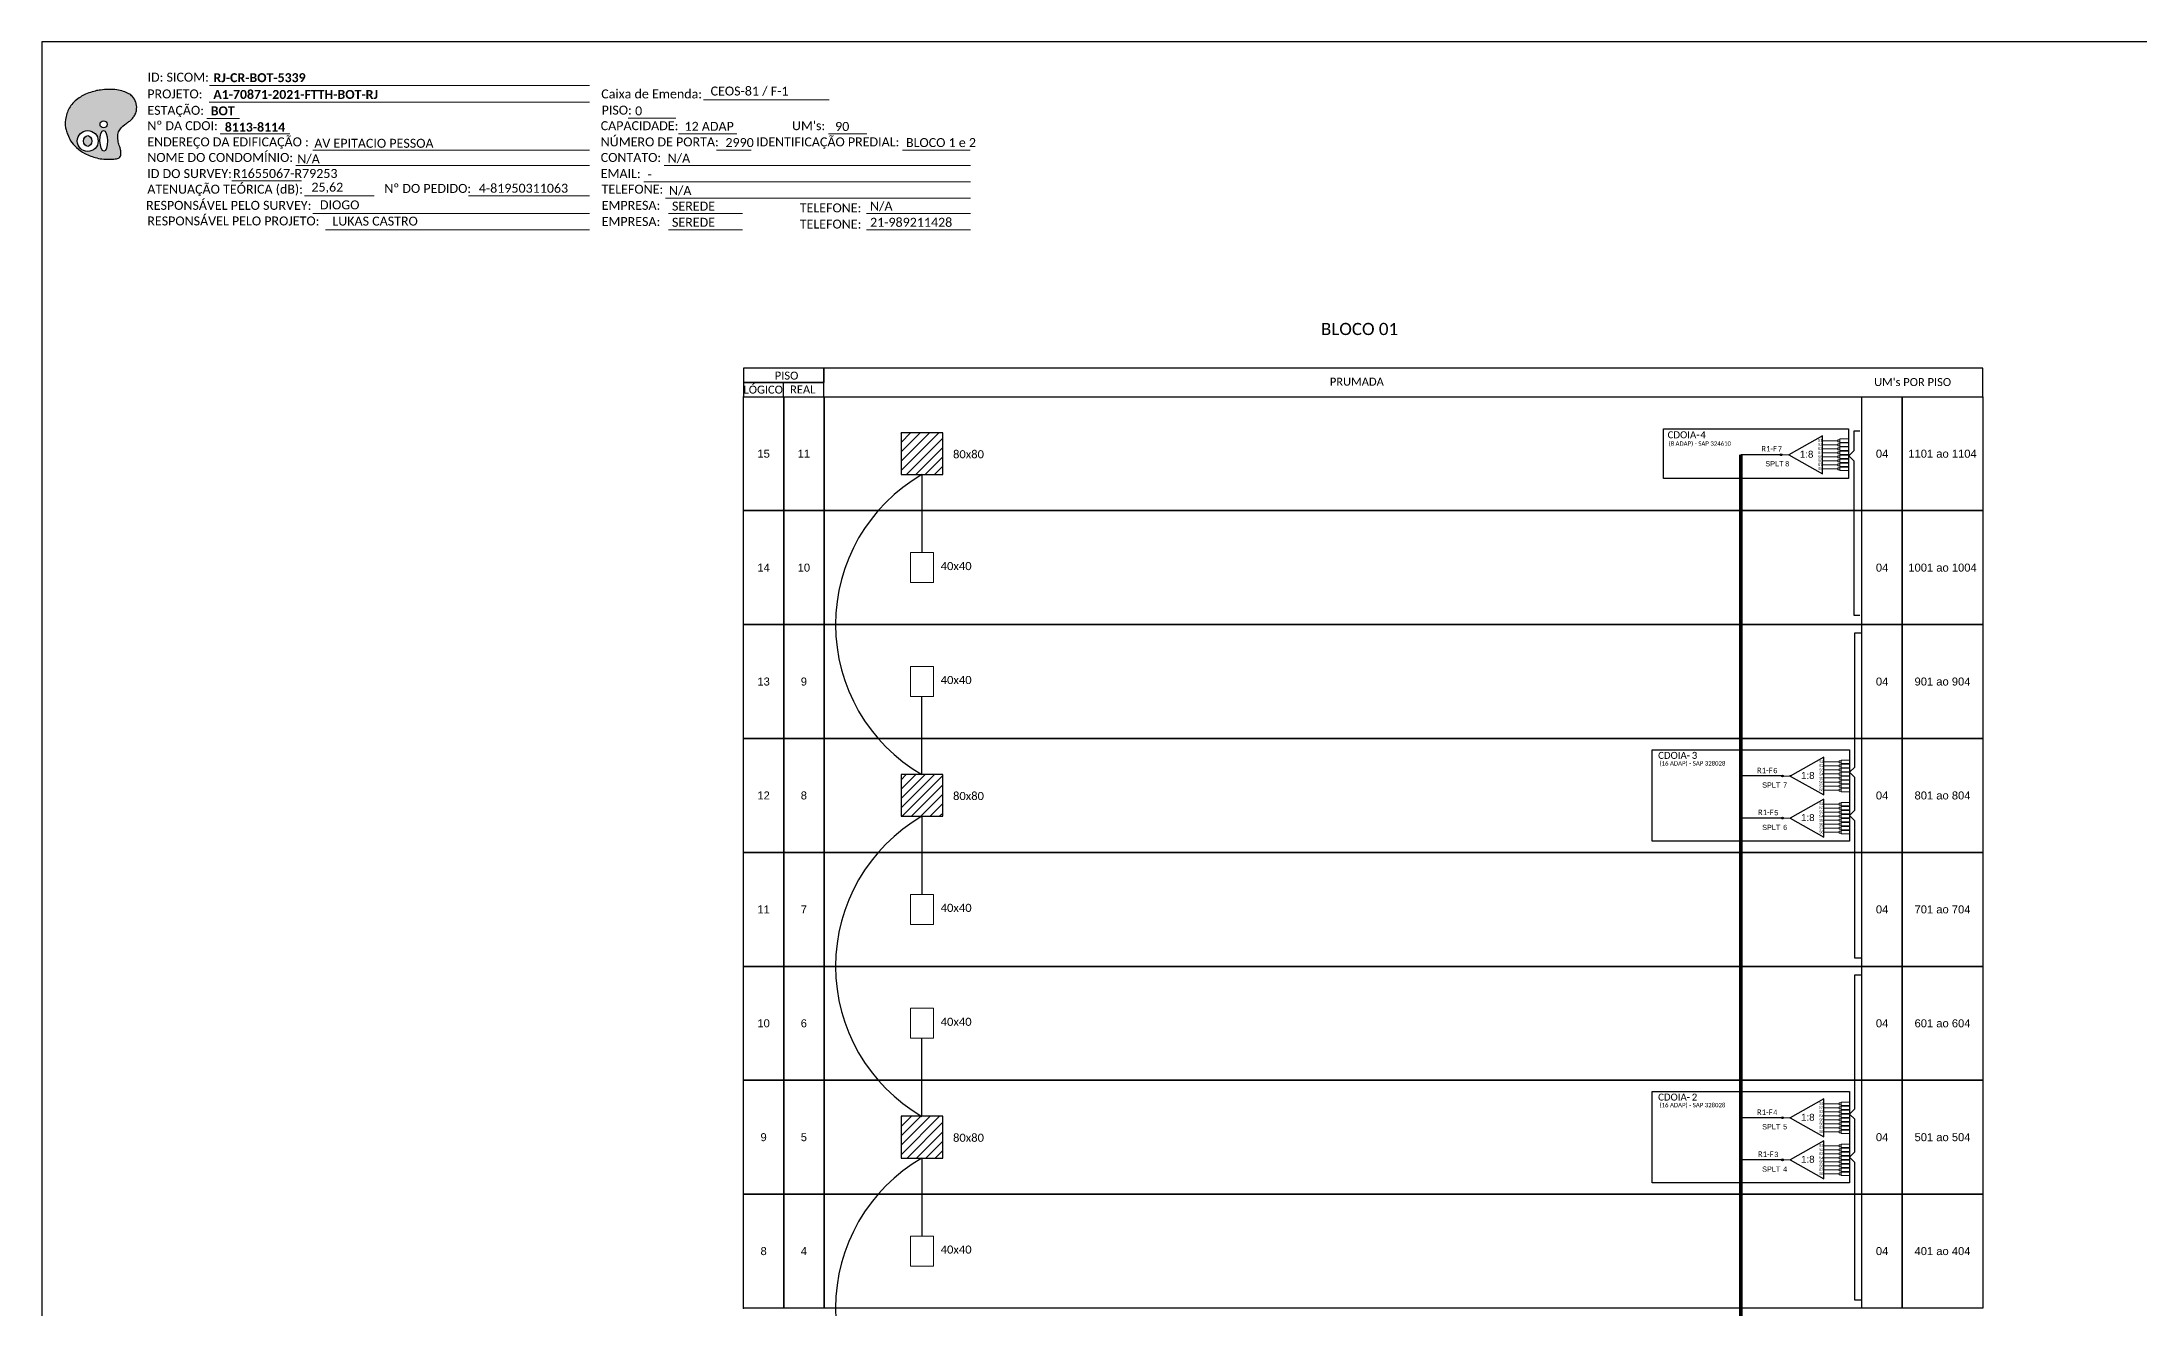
# Model space of a CAD drawing. Extents: x -89 to 1632, y 705 to 1299.
# Drawn here: x 793.9 to 1213.2, y 1045.8 to 1299 of the extents above; entities that cross this region are included whole.
import ezdxf
from ezdxf.enums import TextEntityAlignment as Align

# ---------------------------------------------------------------- set-up
doc = ezdxf.new("R2010")
doc.units = 0
doc.styles.add('ARIAL', font='arial.ttf')
doc.styles.add('WMF-Calibri0', font='calibri.ttf')
doc.styles.add('WMF-Calibri1', font='calibrib.ttf')
pattern_1 = [(45, (180.4302, 366.2309), (-0.9370702, 0.9370702), [])]

# ---------------------------------------------------------------- blocks, each defined once
blk = doc.blocks.new('SPLT_1-8_SC-APC')
at = {"color": 1}
blk.add_lwpolyline([(-7.37, -2.1), (-17.04, -7.55), (-7.37, -13), (-7.37, -2.1)], dxfattribs=at)
at = {"color": 3, "lineweight": 0}
for points in [[(-2.99, -3.51), (-7.37, -3.51)], [(-7.37, -4.66), (-2.99, -4.66)], [(-7.37, -5.82), (-2.99, -5.82)], [(-2.41, -3.02), (-2.41, -4)], [(-2.41, -3.02), (0, -3.02)], [(-2.41, -4), (0, -4)], [(-2.41, -4.17), (-2.41, -5.16)], [(-2.41, -4.17), (0, -4.17)], [(-2.41, -5.16), (0, -5.16)], [(-2.41, -5.32), (-2.41, -6.31)], [(-2.41, -5.32), (0, -5.32)], [(-7.37, -6.97), (-2.99, -6.97)], [(-7.37, -8.12), (-2.99, -8.12)], [(-7.37, -9.28), (-2.99, -9.28)], [(-7.37, -10.43), (-2.99, -10.43)], [(-7.37, -11.58), (-2.99, -11.58)], [(-2.41, -6.31), (0, -6.31)], [(-2.41, -6.48), (-2.41, -7.46)], [(-2.41, -6.48), (0, -6.48)], [(-2.41, -7.46), (0, -7.46)], [(-2.41, -7.63), (-2.41, -8.62)], [(-2.41, -7.63), (0, -7.63)], [(-2.41, -8.62), (0, -8.62)], [(-2.41, -8.78), (-2.41, -9.77)], [(-2.41, -8.78), (0, -8.78)], [(-2.41, -9.77), (0, -9.77)], [(-2.41, -9.94), (-2.41, -10.92)], [(-2.41, -9.94), (0, -9.94)], [(-2.41, -10.92), (0, -10.92)], [(-2.41, -11.09), (-2.41, -12.08)], [(-2.41, -11.09), (0, -11.09)], [(-2.41, -12.08), (0, -12.08)]]:
    blk.add_lwpolyline(points, dxfattribs=at)
for points in [[(-2.99, -3.22), (-2.41, -3.22), (-2.41, -3.8), (-2.99, -3.8)], [(-2.99, -4.38), (-2.41, -4.38), (-2.41, -4.95), (-2.99, -4.95)], [(-2.99, -5.53), (-2.41, -5.53), (-2.41, -6.1), (-2.99, -6.1)], [(-2.99, -6.68), (-2.41, -6.68), (-2.41, -7.26), (-2.99, -7.26)], [(-2.99, -7.84), (-2.41, -7.84), (-2.41, -8.41), (-2.99, -8.41)], [(-2.99, -8.99), (-2.41, -8.99), (-2.41, -9.56), (-2.99, -9.56)], [(-2.99, -10.14), (-2.41, -10.14), (-2.41, -10.72), (-2.99, -10.72)], [(-2.99, -11.3), (-2.41, -11.3), (-2.41, -11.87), (-2.99, -11.87)]]:
    blk.add_lwpolyline(points, close=True, dxfattribs=at)
at = {"color": 1, "lineweight": 0}
blk.add_lwpolyline([(-17.04, -7.55), (-19.26, -7.55)], dxfattribs=at)
at = {"color": 1, "style": 'ARIAL'}
for s, height, p in [('S1', 0.75, (-8.74, -3.78)), ('S2', 0.75, (-8.74, -4.97)), ('S3', 0.75, (-8.74, -6.18)), ('1:8', 2, (-13.91, -8.4)), ('S4', 0.75, (-8.74, -7.36)), ('S5', 0.75, (-8.74, -8.57)), ('S6', 0.75, (-8.74, -9.69)), ('S7', 0.75, (-8.74, -10.78)), ('S8', 0.75, (-8.74, -11.9))]:
    blk.add_text(s, height=height, dxfattribs=at).set_placement(p)
blk = doc.blocks.new('OI')
h = blk.add_hatch(color=40)
edge = h.paths.add_edge_path()
edge.add_spline(control_points=[(4.35, -0.67), (3.92, -0.99), (3.26, -1.5), (2.81, -2.59), (2.9, -3.5), (3.06, -4.27), (3.31, -4.85), (3.37, -5.39), (3.4, -5.88), (3.2, -6.4), (2.54, -6.61), (1.65, -6.63), (0.55, -6.67), (-0.56, -6.42), (-1.61, -6.14), (-2.77, -5.61), (-3.92, -4.77), (-4.89, -3.7), (-5.34, -2.65), (-5.6, -1.94), (-5.85, -0.96), (-5.71, 0.47), (-5.1, 2.02), (-4.14, 3.02), (-3.3, 3.61), (-2.37, 4.16), (-1.36, 4.44), (-0.56, 4.7), (0.79, 4.85), (2.24, 4.97), (3.79, 4.57), (4.67, 4.21), (5.44, 3.65), (5.76, 2.99), (6.03, 2.21), (6.01, 1.46), (5.72, 0.64), (5.31, 0.08), (4.88, -0.38), (4.51, -0.55), (4.35, -0.67)], knot_values=[0, 0, 0, 0, 1.60434, 2.417191, 3.427595, 4.282808, 4.776746, 5.304182, 5.888771, 6.258406, 6.858137, 7.79129, 8.986195, 10.124242, 11.187857, 12.242908, 13.953784, 15.414161, 16.515391, 17.349188, 17.675853, 19.552021, 21.515531, 22.568638, 23.63245, 24.621084, 25.782718, 26.745347, 27.142653, 29.870543, 31.004649, 31.921532, 32.709589, 33.801391, 34.042471, 35.192333, 35.971461, 36.628871, 37.254359, 37.836911, 37.836911, 37.836911, 37.836911], degree=3, periodic=0)
h.paths.add_polyline_path([(1.13, -0.87, -1), (-0.04, -0.87, -1)], flags=16)
edge = h.paths.add_edge_path(flags=16)
edge.add_ellipse((0.56, -3.59), major_axis=(-0.02, 1.71), ratio=0.361305, start_angle=0, end_angle=360)
h.paths.add_polyline_path([(-0.36, -3.62, -1), (-3.8, -3.62, -1)], flags=16)
edge = h.paths.add_edge_path(flags=0)
edge.add_ellipse((-2.08, -3.62), major_axis=(0, 0.885), ratio=0.758294, start_angle=0, end_angle=360)
at = {"color": 40}
for centre, radius in [((-2.08, -3.62), 1.72), ((0.54, -0.87), 0.587)]:
    blk.add_circle(centre, radius, dxfattribs=at)
blk.add_ellipse((-2.08, -3.62), major_axis=(0, 0.885), ratio=0.758294, start_param=-3.141592653589792, end_param=3.141592653589792, dxfattribs=at)
blk.add_ellipse((0.56, -3.59), major_axis=(-0.02, 1.71), ratio=0.361305, dxfattribs=at)
at = {"color": 40, "start_tangent": (-0.800898, -0.598801), "end_tangent": (-0.800898, -0.598801)}
blk.add_spline([(4.35, -0.67), (3.2, -1.78), (2.9, -2.54), (2.92, -3.55), (3.12, -4.38), (3.28, -4.85), (3.37, -5.37), (3.35, -5.95), (3.2, -6.29), (2.66, -6.55), (1.73, -6.63), (0.54, -6.62), (-0.58, -6.41), (-1.6, -6.11), (-2.56, -5.67), (-3.95, -4.67), (-4.89, -3.56), (-5.37, -2.56), (-5.64, -1.78), (-5.72, -1.46), (-5.63, 0.42), (-4.84, 2.22), (-4.13, 2.99), (-3.27, 3.62), (-2.4, 4.09), (-1.3, 4.47), (-0.37, 4.72), (0.02, 4.77), (2.75, 4.8), (3.85, 4.53), (4.69, 4.16), (5.31, 3.68), (5.85, 2.73), (5.93, 2.5), (5.94, 1.35), (5.67, 0.62), (5.29, 0.08), (4.84, -0.36), (4.35, -0.67)], degree=3, dxfattribs=at)
blk = doc.blocks.new('CARIMBO')
at = {"color": 7, "lineweight": 0}
for points in [[(134.48, -16.3), (159.61, -16.3)], [(35.15, -20.06), (41.7, -20.06)], [(35.66, -16.79), (111.64, -16.79)], [(119.43, -20.02), (128.92, -20.02)], [(37.81, -23.14), (51.75, -23.14)], [(129.48, -23.14), (141.1, -23.14)], [(159.42, -23.14), (167.09, -23.14)], [(56.38, -26.37), (111.64, -26.37)], [(137.07, -26.37), (144.01, -26.37)], [(174.24, -26.37), (187.8, -26.37)], [(40.13, -32.55), (54.07, -32.55)], [(52.97, -29.48), (111.64, -29.48)], [(122.56, -32.72), (187.83, -32.72)], [(126.6, -29.48), (187.83, -29.48)], [(54.67, -35.52), (68.61, -35.52)], [(126.84, -35.96), (187.83, -35.96)], [(56.38, -39.07), (111.64, -39.07)], [(127.45, -39.07), (142.25, -39.07)], [(167.06, -39.07), (187.83, -39.07)], [(58.87, -42.31), (111.64, -42.31)], [(127.45, -42.31), (142.25, -42.31)], [(167.06, -42.31), (187.83, -42.31)]]:
    blk.add_lwpolyline(points, dxfattribs=at)
at = {"color": 7, "xscale": 1.213923925163967, "yscale": 1.213923925163967, "zscale": 1.213923925163967, "rotation": 0.1532896023949059}
blk.add_blockref('OI', (13.86, -20.16), dxfattribs=at)
at = {"color": 7, "lineweight": 0, "style": 'WMF-Calibri0'}
for s, height, p in [('PROJETO:', 1.793, (23.26, -16.04)), ('Caixa de Emenda:', 1.7927, (114.02, -16.04)), ('ESTAÇÃO:', 1.793, (23.26, -19.32)), ('Nº DA CDOI:', 1.7927, (23.26, -22.39)), ('CAPACIDADE:', 1.7927, (113.91, -22.39)), ('PISO:', 1.793, (114.09, -19.28)), ("UM's:", 1.793, (152.15, -22.39)), ('ENDEREÇO DA EDIFICAÇÃO :', 1.7927, (23.26, -25.63)), ('NÚMERO DE PORTA:', 1.7927, (113.91, -25.63)), ('IDENTIFICAÇÃO PREDIAL:', 1.7927, (144.99, -25.63)), ('NOME DO CONDOMÍNIO:', 1.7927, (23.26, -28.74)), ('CONTATO:', 1.793, (113.91, -28.74)), ('ATENUAÇÃO TEÓRICA (dB):', 1.7927, (23.26, -35.09)), ('ID DO SURVEY:', 1.7927, (23.26, -31.97)), ('EMAIL:', 1.793, (113.91, -31.97)), ('TELEFONE:', 1.793, (114.09, -35.09)), ('RESPONSÁVEL PELO SURVEY:', 1.7927, (23.02, -38.32)), ('EMPRESA:', 1.793, (114.09, -38.32)), ('TELEFONE:', 1.793, (153.7, -38.83)), ('RESPONSÁVEL PELO PROJETO:', 1.7927, (23.26, -41.44)), ('EMPRESA:', 1.793, (114.09, -41.56)), ('TELEFONE:', 1.793, (153.7, -42.06))]:
    blk.add_text(s, height=height, dxfattribs=at).set_placement(p)
at = {"color": 7, "lineweight": 0, "flags": 8}
for tag, p, style in [('PROJ', (36.46, -16.13), 'WMF-Calibri1'), ('CEOS-XX', (135.87, -15.46), 'WMF-Calibri0'), ('EST', (35.94, -19.41), 'WMF-Calibri1'), ('PISO_PTR', (120.78, -19.42), 'WMF-Calibri0'), ('CAPAC.', (130.66, -22.52), 'WMF-Calibri0'), ("UC'S", (160.78, -22.54), 'WMF-Calibri0'), ('LOGRADOURO', (56.65, -25.91), 'WMF-Calibri0'), ('N°', (138.85, -25.77), 'WMF-Calibri0'), ('N°PREDIO', (174.94, -25.77), 'WMF-Calibri0'), ('NOME_DO_COND.', (53.23, -29.02), 'WMF-Calibri0'), ('NOME_DO_CONTATO', (127.3, -28.89), 'WMF-Calibri0'), ('_ID_', (40.39, -31.94), 'WMF-Calibri0'), ('O_POTEN', (56.06, -34.68), 'WMF-Calibri0'), ('EMAIL', (123.26, -32.12), 'WMF-Calibri0'), ('RES_SURVEY', (57.78, -38.23), 'WMF-Calibri0'), ('TELEFONE', (127.55, -35.36), 'WMF-Calibri0'), ('EMP_RESP_SURVEY', (128.16, -38.47), 'WMF-Calibri0'), ('CONT_RESP_SURVEY', (167.76, -38.47), 'WMF-Calibri0'), ('RES_PROJ', (60.27, -41.47), 'WMF-Calibri0'), ('EMP_RESP_PROJ', (128.16, -41.71), 'WMF-Calibri0'), ('CONT_RESP_PROJ', (167.76, -41.71), 'WMF-Calibri0')]:
    blk.add_attdef(tag, p, '', height=1.79, dxfattribs=dict(at, style=style))
at = {"color": 7, "lineweight": 0, "style": 'WMF-Calibri1', "flags": 8}
blk.add_attdef("N° CDO'S", text='', height=1.79, dxfattribs=at).set_placement((44.78, -22.68), align=Align.CENTER)

msp = doc.modelspace()

# ---------------------------------------------------------------- hatches: boundary and pattern name
h = msp.add_hatch()
h.set_pattern_fill('ANSI31', color=1, scale=0.417391)
h.set_pattern_definition(pattern_1)
h.paths.add_polyline_path([(965.68, 1212.51), (974.03, 1212.51), (974.03, 1220.86), (965.68, 1220.86)])
h = msp.add_hatch(color=3)
h.dxf.hatch_style = 1
edge = h.paths.add_edge_path()
edge.add_arc((1141.65, 1216.48), 0.178, 0, 360)
h = msp.add_hatch()
h.set_pattern_fill('ANSI31', color=1, scale=0.417391)
h.set_pattern_definition(pattern_1)
h.paths.add_polyline_path([(965.68, 1144.18), (974.03, 1144.18), (974.03, 1152.52), (965.68, 1152.52)])
h = msp.add_hatch(color=3)
h.dxf.hatch_style = 1
edge = h.paths.add_edge_path()
edge.add_arc((1141.89, 1152.24), 0.178, 0, 360)
h = msp.add_hatch(color=3)
h.dxf.hatch_style = 1
edge = h.paths.add_edge_path()
edge.add_arc((1141.89, 1143.82), 0.178, 0, 360)
h = msp.add_hatch()
h.set_pattern_fill('ANSI31', color=1, scale=0.417391)
h.set_pattern_definition(pattern_1)
h.paths.add_polyline_path([(965.68, 1075.84), (974.03, 1075.84), (974.03, 1084.19), (965.68, 1084.19)])
h = msp.add_hatch(color=3)
h.dxf.hatch_style = 1
edge = h.paths.add_edge_path()
edge.add_arc((1141.89, 1083.9), 0.178, 0, 360)
h = msp.add_hatch(color=3)
h.dxf.hatch_style = 1
edge = h.paths.add_edge_path()
edge.add_arc((1141.89, 1075.49), 0.178, 0, 360)

# ---------------------------------------------------------------- linework, layer by layer
for points in [[(793.9, 705.02), (1632.47, 705.02), (1632.47, 1299.02), (793.9, 1299.02), (793.9, 705.02)], [(950.25, 1228.07), (1181.94, 1228.07), (1181.94, 1233.8), (950.25, 1233.8), (950.25, 1233.8), (950.25, 1230.93)], [(942.19, 1228.07), (942.19, 1230.93)]]:
    msp.add_lwpolyline(points)
at = {"color": 7, "lineweight": 0}
for points in [[(827.41, 1290.33), (903.38, 1290.33)], [(879.21, 1268.26), (903.36, 1268.26)]]:
    msp.add_lwpolyline(points, dxfattribs=at)
for points in [[(934.14, 1230.93), (950.25, 1230.93), (950.25, 1233.8), (934.14, 1233.8)], [(934.14, 1228.07), (950.25, 1228.07), (950.25, 1230.93), (934.14, 1230.93)], [(934.17, 1228.07), (942.22, 1228.07), (942.22, 1205.3), (934.17, 1205.3)], [(942.22, 1228.07), (950.27, 1228.07), (950.27, 1205.3), (942.22, 1205.3)], [(950.27, 1228.07), (1181.94, 1228.07), (1181.97, 1205.3), (950.27, 1205.3)], [(1157.79, 1228.07), (1165.84, 1228.07), (1165.84, 1205.3), (1157.79, 1205.3)], [(1165.84, 1228.07), (1181.94, 1228.07), (1181.94, 1205.3), (1165.84, 1205.3)], [(934.17, 1205.3), (942.22, 1205.3), (942.22, 1182.52), (934.17, 1182.52)], [(942.22, 1205.3), (950.27, 1205.3), (950.27, 1182.52), (942.22, 1182.52)], [(950.27, 1205.3), (1181.97, 1205.3), (1181.97, 1182.52), (950.27, 1182.52)], [(1157.79, 1205.3), (1165.84, 1205.3), (1165.84, 1182.52), (1157.79, 1182.52)], [(1165.84, 1205.3), (1181.94, 1205.3), (1181.94, 1182.52), (1165.84, 1182.52)], [(934.17, 1182.52), (942.22, 1182.52), (942.22, 1159.74), (934.17, 1159.74)], [(942.22, 1182.52), (950.27, 1182.52), (950.27, 1159.74), (942.22, 1159.74)], [(950.27, 1182.52), (1181.97, 1182.52), (1181.97, 1159.74), (950.27, 1159.74)], [(1157.79, 1182.52), (1165.84, 1182.52), (1165.84, 1159.74), (1157.79, 1159.74)], [(1165.84, 1182.52), (1181.94, 1182.52), (1181.94, 1159.74), (1165.84, 1159.74)], [(934.17, 1159.74), (942.22, 1159.74), (942.22, 1136.96), (934.17, 1136.96)], [(942.22, 1159.74), (950.27, 1159.74), (950.27, 1136.96), (942.22, 1136.96)], [(950.27, 1159.74), (1181.97, 1159.74), (1181.97, 1136.96), (950.27, 1136.96)], [(1157.79, 1159.74), (1165.84, 1159.74), (1165.84, 1136.96), (1157.79, 1136.96)], [(1165.84, 1159.74), (1181.94, 1159.74), (1181.94, 1136.96), (1165.84, 1136.96)], [(934.17, 1136.96), (942.22, 1136.96), (942.22, 1114.18), (934.17, 1114.18)], [(942.22, 1136.96), (950.27, 1136.96), (950.27, 1114.18), (942.22, 1114.18)], [(950.27, 1136.96), (1181.97, 1136.96), (1181.97, 1114.18), (950.27, 1114.18)], [(1157.79, 1136.96), (1165.84, 1136.96), (1165.84, 1114.18), (1157.79, 1114.18)], [(1165.84, 1136.96), (1181.94, 1136.96), (1181.94, 1114.18), (1165.84, 1114.18)], [(934.17, 1114.18), (942.22, 1114.18), (942.22, 1091.4), (934.17, 1091.4)], [(942.22, 1114.18), (950.27, 1114.18), (950.27, 1091.4), (942.22, 1091.4)], [(950.27, 1114.18), (1181.97, 1114.18), (1181.97, 1091.4), (950.27, 1091.4)], [(1157.79, 1114.18), (1165.84, 1114.18), (1165.84, 1091.4), (1157.79, 1091.4)], [(1165.84, 1114.18), (1181.94, 1114.18), (1181.94, 1091.4), (1165.84, 1091.4)], [(934.17, 1091.4), (942.22, 1091.4), (942.22, 1068.63), (934.17, 1068.63)], [(942.22, 1091.4), (950.27, 1091.4), (950.27, 1068.63), (942.22, 1068.63)], [(950.27, 1091.4), (1181.97, 1091.4), (1181.97, 1068.63), (950.27, 1068.63)], [(1157.79, 1091.4), (1165.84, 1091.4), (1165.84, 1068.63), (1157.79, 1068.63)], [(1165.84, 1091.4), (1181.94, 1091.4), (1181.94, 1068.63), (1165.84, 1068.63)], [(934.17, 1068.63), (942.22, 1068.63), (942.22, 1045.85), (934.17, 1045.85)], [(942.22, 1068.63), (950.27, 1068.63), (950.27, 1045.85), (942.22, 1045.85)], [(950.27, 1068.63), (1181.97, 1068.63), (1181.97, 1045.85), (950.27, 1045.85)], [(1157.79, 1068.63), (1165.84, 1068.63), (1165.84, 1045.85), (1157.79, 1045.85)], [(1165.84, 1068.63), (1181.94, 1068.63), (1181.94, 1045.85), (1165.84, 1045.85)]]:
    msp.add_lwpolyline(points, close=True)
at = {"color": 1}
for points in [[(965.68, 1212.51), (974.03, 1212.51), (974.03, 1220.86), (965.68, 1220.86)], [(1118.11, 1221.67), (1155.07, 1221.67), (1155.07, 1211.7), (1118.11, 1211.7)], [(1115.81, 1157.49), (1155.29, 1157.49), (1155.29, 1139.21), (1115.81, 1139.21)], [(965.68, 1144.18), (974.03, 1144.18), (974.03, 1152.52), (965.68, 1152.52)], [(1115.81, 1089.15), (1155.29, 1089.15), (1155.29, 1070.88), (1115.81, 1070.88)], [(965.68, 1075.84), (974.03, 1075.84), (974.03, 1084.19), (965.68, 1084.19)]]:
    msp.add_lwpolyline(points, close=True, dxfattribs=at)
at = {"color": 3}
for points in [[(1157.39, 1184.32), (1156.24, 1184.32), (1156.24, 1215.22), (1155.15, 1216.27), (1156.24, 1217.32), (1156.24, 1221.25), (1157.39, 1221.25)], [(1157.53, 1115.8), (1156.38, 1115.8), (1156.38, 1139.36), (1156.38, 1139.36), (1156.38, 1143.3), (1155.29, 1144.35), (1156.38, 1145.4), (1156.38, 1147.99), (1156.38, 1147.99), (1156.38, 1151.93), (1155.29, 1152.98), (1156.38, 1154.03), (1156.38, 1180.84), (1157.53, 1180.84)], [(1157.53, 1047.46), (1156.38, 1047.46), (1156.38, 1071.03), (1156.38, 1071.03), (1156.38, 1074.97), (1155.29, 1076.02), (1156.38, 1077.07), (1156.38, 1079.66), (1156.38, 1079.66), (1156.38, 1083.6), (1155.29, 1084.65), (1156.38, 1085.7), (1156.38, 1112.5), (1157.53, 1112.5)]]:
    msp.add_lwpolyline(points, dxfattribs=at)
at = {"color": 5, "const_width": 0.765}
msp.add_lwpolyline([(1110.07, 881.74), (1110.07, 889.36), (1133.57, 889.36), (1133.57, 1152.24), (1133.57, 1216.48)], dxfattribs=at)
at = {"color": 5}
for points in [[(1141.65, 1216.48), (1133.57, 1216.48)], [(1141.89, 1152.24), (1133.57, 1152.24)], [(1141.89, 1143.82), (1133.57, 1143.82)], [(1141.89, 1083.9), (1133.57, 1083.9)], [(1141.89, 1075.49), (1133.57, 1075.49)]]:
    msp.add_lwpolyline(points, dxfattribs=at)
at = {"color": 3, "ltscale": 0.5}
for points in [[(969.85, 1212.51), (969.85, 1196.91)], [(969.85, 1152.52), (969.85, 1168.13)], [(969.85, 1144.18), (969.85, 1128.57)], [(969.85, 1084.19), (969.85, 1099.8)], [(969.85, 1075.84), (969.85, 1060.24)]]:
    msp.add_lwpolyline(points, dxfattribs=at)
at = {"color": 0, "lineweight": 0}
for points in [[(967.55, 1196.91), (972.16, 1196.91), (972.16, 1190.91), (967.55, 1190.91)], [(967.55, 1174.13), (972.16, 1174.13), (972.16, 1168.13), (967.55, 1168.13)], [(967.55, 1128.57), (972.16, 1128.57), (972.16, 1122.57), (967.55, 1122.57)], [(967.55, 1105.79), (972.16, 1105.79), (972.16, 1099.8), (967.55, 1099.8)], [(967.55, 1060.24), (972.16, 1060.24), (972.16, 1054.24), (967.55, 1054.24)]]:
    msp.add_lwpolyline(points, close=True, dxfattribs=at)
at = {"color": 1}
for points in [[(1155.29, 1140.87), (1155.29, 1140.87), (1155.29, 1139.21), (1115.81, 1139.21), (1115.81, 1157.49), (1118.33, 1157.49)], [(1155.29, 1072.53), (1155.29, 1072.53), (1155.29, 1070.88), (1115.81, 1070.88), (1115.81, 1089.15), (1118.33, 1089.15)]]:
    msp.add_lwpolyline(points, dxfattribs=at)
at = {"color": 3}
for centre in [(1141.65, 1216.48), (1141.89, 1152.24), (1141.89, 1143.82), (1141.89, 1083.9), (1141.89, 1075.49)]:
    msp.add_circle(centre, 0.178, dxfattribs=at)
at = {"color": 3, "ltscale": 0.5}
for centre in [(987.22, 1182.52), (987.22, 1114.18), (987.22, 1045.85)]:
    msp.add_arc(centre, 34.66, 120.0697, 239.9303, dxfattribs=at)
for p in [(934.17, 1228.07), (934.17, 1205.3), (934.17, 1182.52), (934.17, 1159.74), (1143.44, 1152.24), (934.17, 1136.96), (934.17, 1114.18), (934.17, 1091.4), (1143.44, 1083.9), (934.17, 1068.63), (934.17, 1045.85)]:
    msp.add_point(p)

# ---------------------------------------------------------------- block references
ref = msp.add_blockref('CARIMBO', (791.71, 1303.77))
ref.add_attrib('PROJ', 'A1-70871-2021-FTTH-BOT-RJ', (828.17, 1287.63), dxfattribs={"color": 7, "lineweight": 0, "height": 1.7927, "style": 'WMF-Calibri1'})
ref.add_attrib('EST', 'BOT', (827.65, 1284.35), dxfattribs={"color": 7, "lineweight": 0, "height": 1.793, "style": 'WMF-Calibri1'})
ref.add_attrib("N° CDO'S", '8113-8114', dxfattribs={"color": 7, "lineweight": 0, "height": 1.793, "style": 'WMF-Calibri1'}).set_placement((836.49, 1281.09), align=Align.CENTER)
ref.add_attrib('LOGRADOURO', 'AV EPITACIO PESSOA', (848.36, 1277.86), dxfattribs={"color": 7, "lineweight": 0, "height": 1.7927, "style": 'WMF-Calibri0'})
ref.add_attrib('NOME_DO_COND.', 'N/A', (844.95, 1274.74), dxfattribs={"color": 7, "lineweight": 0, "height": 1.793, "style": 'WMF-Calibri0'})
ref.add_attrib('_ID_', 'R1655067-R79253', (832.11, 1271.83), dxfattribs={"color": 7, "lineweight": 0, "height": 1.7927, "style": 'WMF-Calibri0'})
ref.add_attrib('O_POTEN', '25,62', (847.78, 1269.09), dxfattribs={"color": 7, "lineweight": 0, "height": 1.793, "style": 'WMF-Calibri0'})
ref.add_attrib('RES_SURVEY', 'DIOGO', (849.49, 1265.54), dxfattribs={"color": 7, "lineweight": 0, "height": 1.793, "style": 'WMF-Calibri0'})
ref.add_attrib('RES_PROJ', 'LUKAS CASTRO', (851.98, 1262.3), dxfattribs={"color": 7, "lineweight": 0, "height": 1.7927, "style": 'WMF-Calibri0'})
ref.add_attrib('CEOS-XX', 'CEOS-81 / F-1', (927.59, 1288.31), dxfattribs={"color": 7, "lineweight": 0, "height": 1.7927, "style": 'WMF-Calibri0'})
ref.add_attrib('CAPAC.', '12 ADAP', (922.37, 1281.25), dxfattribs={"color": 7, "lineweight": 0, "height": 1.793, "style": 'WMF-Calibri0'})
ref.add_attrib("UC'S", '90', (952.49, 1281.23), dxfattribs={"color": 7, "lineweight": 0, "height": 1.793, "style": 'WMF-Calibri0'})
ref.add_attrib('PISO_PTR', '0', (912.5, 1284.34), dxfattribs={"color": 7, "lineweight": 0, "height": 1.79, "style": 'WMF-Calibri0'})
ref.add_attrib('N°', '2990', (930.56, 1278), dxfattribs={"color": 7, "lineweight": 0, "height": 1.793, "style": 'WMF-Calibri0'})
ref.add_attrib('N°PREDIO', 'BLOCO 1 e 2', (966.65, 1278), dxfattribs={"color": 7, "lineweight": 0, "height": 1.7927, "style": 'WMF-Calibri0'})
ref.add_attrib('NOME_DO_CONTATO', 'N/A', (919.01, 1274.88), dxfattribs={"color": 7, "lineweight": 0, "height": 1.793, "style": 'WMF-Calibri0'})
ref.add_attrib('EMAIL', '-', (914.97, 1271.65), dxfattribs={"color": 7, "lineweight": 0, "height": 1.79, "style": 'WMF-Calibri0'})
ref.add_attrib('TELEFONE', 'N/A', (919.26, 1268.41), dxfattribs={"color": 7, "lineweight": 0, "height": 1.793, "style": 'WMF-Calibri0'})
ref.add_attrib('EMP_RESP_SURVEY', 'SEREDE', (919.87, 1265.3), dxfattribs={"color": 7, "lineweight": 0, "height": 1.793, "style": 'WMF-Calibri0'})
ref.add_attrib('EMP_RESP_PROJ', 'SEREDE', (919.87, 1262.06), dxfattribs={"color": 7, "lineweight": 0, "height": 1.793, "style": 'WMF-Calibri0'})
ref.add_attrib('CONT_RESP_SURVEY', 'N/A', (959.47, 1265.3), dxfattribs={"color": 7, "lineweight": 0, "height": 1.793, "style": 'WMF-Calibri0'})
ref.add_attrib('CONT_RESP_PROJ', '21-989211428', (959.47, 1262.06), dxfattribs={"color": 7, "lineweight": 0, "height": 1.7927, "style": 'WMF-Calibri0'})
at = {"color": 3, "xscale": 0.6956521739130466, "yscale": 0.695652173913043, "zscale": 0.6956521739130436}
for p in [(1155.05, 1221.73), (1155.29, 1157.49), (1155.29, 1149.07), (1155.29, 1089.15), (1155.29, 1080.74)]:
    msp.add_blockref('SPLT_1-8_SC-APC', p, dxfattribs=at)

# ---------------------------------------------------------------- texts
at = {"color": 7, "lineweight": 0, "style": 'WMF-Calibri0'}
for s, p in [('ID: SICOM: ', (815.01, 1291.08)), ('Nº DO PEDIDO:', (862.35, 1268.84))]:
    msp.add_text(s, height=1.7927, dxfattribs=at).set_placement(p)
at = {"style": 'WMF-Calibri0'}
for s, height, p in [('BLOCO 01', 2.435, (1049.63, 1240.41)), ('     PISO', 1.6, (937.6, 1231.5)), ('  LÓGICO', 1.6, (933.04, 1228.7)), ('    REAL', 1.6, (941.23, 1228.73)), ('PRUMADA', 1.6, (1051.4, 1230.29)), ("UM's POR PISO", 1.6, (1160.22, 1230.21)), ('80x80', 1.612, (976.06, 1215.77)), ('40x40', 1.612, (973.59, 1193.41)), ('40x40', 1.612, (973.59, 1170.63)), ('80x80', 1.612, (976.06, 1147.44)), ('40x40', 1.612, (973.59, 1125.07)), ('40x40', 1.612, (973.59, 1102.29)), ('80x80', 1.612, (976.06, 1079.1)), ('40x40', 1.612, (973.59, 1056.74))]:
    msp.add_text(s, height=height, dxfattribs=at).set_placement(p)
at = {"color": 1, "style": 'WMF-Calibri0'}
for s, height, p in [('CDOIA-', 1.391, (1118.93, 1219.77)), ('4', 1.39, (1125.46, 1219.77)), ('CDOIA-', 1.391, (1117.03, 1155.67)), ('3', 1.39, (1123.76, 1155.67)), ('CDOIA-', 1.391, (1117.03, 1087.34)), ('2', 1.39, (1123.76, 1087.34))]:
    msp.add_text(s, height=height, dxfattribs=at).set_placement(p)
at = {"style": 'ARIAL'}
for s, p in [('15', (938.19, 1216.69)), ('11', (946.24, 1216.69)), ('04', (1161.81, 1216.69)), ('1101 ao 1104', (1173.89, 1216.69)), ('14', (938.19, 1193.91)), ('10', (946.24, 1193.91)), ('04', (1161.81, 1193.91)), ('1001 ao 1004', (1173.89, 1193.91)), ('13', (938.19, 1171.13)), ('9', (946.24, 1171.13)), ('04', (1161.81, 1171.13)), ('901 ao 904', (1173.89, 1171.13)), ('12', (938.19, 1148.35)), ('8', (946.24, 1148.35)), ('04', (1161.81, 1148.35)), ('801 ao 804', (1173.89, 1148.35)), ('11', (938.19, 1125.57)), ('7', (946.24, 1125.57)), ('04', (1161.81, 1125.57)), ('701 ao 704', (1173.89, 1125.57)), ('10', (938.19, 1102.79)), ('6', (946.24, 1102.79)), ('04', (1161.81, 1102.79)), ('601 ao 604', (1173.89, 1102.79)), ('9', (938.19, 1080.02)), ('5', (946.24, 1080.02)), ('04', (1161.81, 1080.02)), ('501 ao 504', (1173.89, 1080.02)), ('8', (938.19, 1057.24)), ('4', (946.24, 1057.24)), ('04', (1161.81, 1057.24)), ('401 ao 404', (1173.89, 1057.24))]:
    msp.add_text(s, height=1.6, dxfattribs=at).set_placement(p, align=Align.MIDDLE_CENTER)
at = {"color": 1, "style": 'WMF-Calibri0'}
for s, p in [('(8 ADAP) - SAP 324610', (1125.36, 1218.28)), ('(16 ADAP) - SAP 328028', (1123.9, 1154.33)), ('(16 ADAP) - SAP 328028', (1123.9, 1086))]:
    msp.add_text(s, height=0.8696, dxfattribs=at).set_placement(p, align=Align.CENTER)
at = {"color": 5, "style": 'WMF-Calibri0'}
for p in [(1137.66, 1217.13), (1136.8, 1152.79), (1136.99, 1144.41), (1136.8, 1084.45), (1136.99, 1076.07)]:
    msp.add_text('R1-F', height=1.113, dxfattribs=at).set_placement(p)
at = {"color": 5, "style": 'ARIAL'}
for s, p in [('7', (1141.39, 1217.1)), ('6', (1140.47, 1152.8)), ('5', (1140.66, 1144.38)), ('4', (1140.47, 1084.47)), ('3', (1140.66, 1076.05))]:
    msp.add_text(s, height=1.04, dxfattribs=at).set_placement(p, align=Align.CENTER)
at = {"color": 7, "style": 'ARIAL'}
for s, height, p in [('SPLT', 1.043, (1140.29, 1214.16)), ('8', 1.04, (1142.84, 1214.16)), ('SPLT', 1.043, (1139.65, 1149.92)), ('7', 1.04, (1142.43, 1149.92)), ('SPLT', 1.043, (1139.65, 1141.44)), ('6', 1.04, (1142.43, 1141.44)), ('SPLT', 1.043, (1139.65, 1081.58)), ('5', 1.04, (1142.43, 1081.58)), ('SPLT', 1.043, (1139.65, 1073.11)), ('4', 1.04, (1142.43, 1073.11))]:
    msp.add_text(s, height=height, dxfattribs=at).set_placement(p, align=Align.CENTER)
at = {"color": 7, "lineweight": 0, "flags": 8}
for tag, p, s, style in [('RJ-CR-BOT-5339', (828.2, 1290.98), 'RJ-CR-BOT-5339', 'WMF-Calibri1'), ('4-81950311063', (881.25, 1268.87), '4-81950311063', 'WMF-Calibri0')]:
    msp.add_attdef(tag, p, s, height=1.7927, dxfattribs=dict(at, style=style))

doc.saveas('drawing.dxf')
